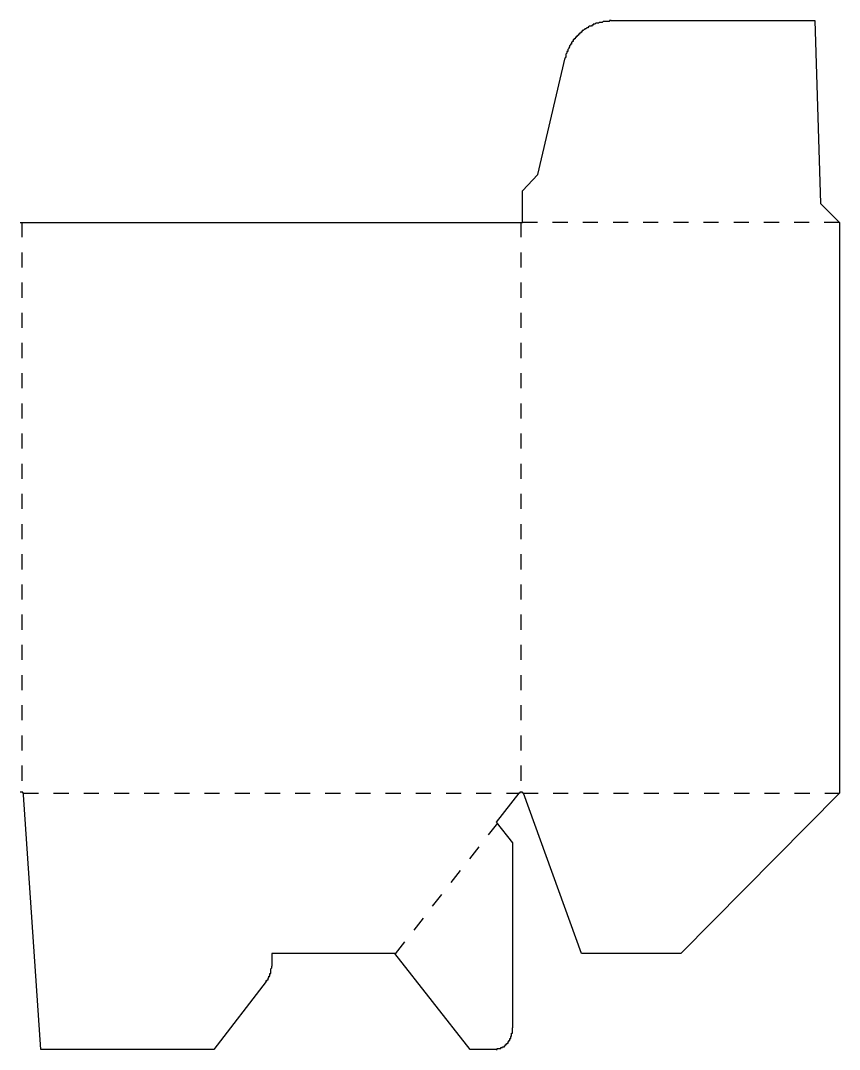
# Model space of a CAD drawing. Extents: x 11 to 1347, y -989 to -14.
# Drawn here: x 696 to 1347, y -989 to -171 of the extents above; entities that cross this region are included whole.
import ezdxf

# ---------------------------------------------------------------- set-up
doc = ezdxf.new("R2010")
doc.units = 0
doc.linetypes.add('DASHED', pattern=[24, 12, -12])
doc.layers.add('CREASE', color=5, linetype='DASHED')
doc.layers.add('CUT', color=1, linetype='CONTINUOUS')

msp = doc.modelspace()

# ---------------------------------------------------------------- linework, layer by layer
at = {"layer": 'CREASE'}
for p, q in [((696.97, -331.65), (696.97, -784.92)), ((1093.82, -331.65), (1093.82, -784.92)), ((1095.08, -331.65), (1346.83, -331.65)), ((698.28, -785.62), (1092.5, -785.62)), ((1095.5, -785.62), (1346.83, -785.62)), ((1075.13, -809.33), (993.96, -913.18))]:
    msp.add_line(p, q, dxfattribs=at)
at = {"layer": 'CUT'}
for p, q in [((1164.96, -171.36), (1164.24, -171.36)), ((1164.24, -171.36), (1164.24, -172.08)), ((1165.68, -171.36), (1164.96, -171.36)), ((1165.68, -171.36), (1327.68, -171.36)), ((1165.68, -171.36), (1165.68, -171.36)), ((1327.68, -171.36), (1332, -316.8)), ((1143.36, -179.28), (1142.64, -179.28)), ((1142.64, -179.28), (1142.64, -180)), ((1144.08, -178.56), (1143.36, -179.28)), ((1143.36, -179.28), (1143.36, -179.28)), ((1144.8, -178.56), (1144.08, -178.56)), ((1145.52, -177.84), (1144.8, -177.84)), ((1144.8, -177.84), (1144.8, -178.56)), ((1146.24, -177.12), (1145.52, -177.84)), ((1145.52, -177.84), (1145.52, -177.84)), ((1146.96, -177.12), (1146.24, -177.12)), ((1147.68, -176.4), (1146.96, -177.12)), ((1146.96, -177.12), (1146.96, -177.12)), ((1148.4, -175.68), (1147.68, -176.4)), ((1147.68, -176.4), (1147.68, -176.4)), ((1149.12, -175.68), (1148.4, -175.68)), ((1149.84, -175.68), (1149.12, -175.68)), ((1149.12, -175.68), (1149.12, -175.68)), ((1150.56, -174.96), (1149.84, -175.68)), ((1151.28, -174.96), (1150.56, -174.96)), ((1150.56, -174.96), (1150.56, -174.96)), ((1152, -174.24), (1151.28, -174.24)), ((1151.28, -174.24), (1151.28, -174.96)), ((1152.72, -174.24), (1152, -174.24)), ((1153.44, -173.52), (1152.72, -174.24)), ((1152.72, -174.24), (1152.72, -174.24)), ((1154.16, -173.52), (1153.44, -173.52)), ((1154.88, -173.52), (1154.16, -173.52)), ((1154.16, -173.52), (1154.16, -173.52)), ((1155.6, -173.52), (1154.88, -173.52)), ((1156.32, -172.8), (1155.6, -173.52)), ((1157.04, -172.8), (1156.32, -172.8)), ((1156.32, -172.8), (1156.32, -172.8)), ((1157.76, -172.8), (1157.04, -172.8)), ((1158.48, -172.8), (1157.76, -172.8)), ((1157.76, -172.8), (1157.76, -172.8)), ((1159.2, -172.08), (1158.48, -172.8)), ((1159.92, -172.08), (1159.2, -172.08)), ((1159.2, -172.08), (1159.2, -172.08)), ((1160.64, -172.08), (1159.92, -172.08)), ((1161.36, -172.08), (1160.64, -172.08)), ((1160.64, -172.08), (1160.64, -172.08)), ((1162.08, -172.08), (1161.36, -172.08)), ((1162.8, -172.08), (1162.08, -172.08)), ((1163.52, -172.08), (1162.8, -172.08)), ((1162.8, -172.08), (1162.8, -172.08)), ((1164.24, -172.08), (1163.52, -172.08)), ((1135.44, -187.92), (1134.72, -187.92)), ((1134.72, -187.92), (1134.72, -188.64)), ((1136.16, -186.48), (1135.44, -186.48)), ((1135.44, -186.48), (1135.44, -187.2)), ((1135.44, -187.2), (1135.44, -187.92)), ((1136.88, -185.76), (1136.16, -185.76)), ((1136.16, -185.76), (1136.16, -186.48)), ((1137.6, -185.04), (1136.88, -185.04)), ((1136.88, -185.04), (1136.88, -185.76)), ((1138.32, -184.32), (1137.6, -184.32)), ((1137.6, -184.32), (1137.6, -185.04)), ((1139.04, -183.6), (1138.32, -183.6)), ((1138.32, -183.6), (1138.32, -184.32)), ((1139.76, -182.88), (1139.04, -182.88)), ((1139.04, -182.88), (1139.04, -183.6)), ((1140.48, -182.16), (1139.76, -182.16)), ((1139.76, -182.16), (1139.76, -182.88)), ((1141.2, -181.44), (1140.48, -181.44)), ((1140.48, -181.44), (1140.48, -182.16)), ((1141.92, -180.72), (1141.2, -180.72)), ((1141.2, -180.72), (1141.2, -181.44)), ((1142.64, -180), (1141.92, -180)), ((1141.92, -180), (1141.92, -180.72)), ((1131.12, -195.84), (1130.4, -195.84)), ((1130.4, -195.84), (1130.4, -196.56)), ((1131.84, -193.68), (1131.12, -194.4)), ((1131.12, -194.4), (1131.12, -194.4)), ((1131.12, -194.4), (1131.12, -195.12)), ((1131.12, -195.12), (1131.12, -195.84)), ((1132.56, -192.24), (1131.84, -192.96)), ((1131.84, -192.96), (1131.84, -193.68)), ((1131.84, -193.68), (1131.84, -193.68)), ((1133.28, -190.8), (1132.56, -191.52)), ((1132.56, -191.52), (1132.56, -192.24)), ((1132.56, -192.24), (1132.56, -192.24)), ((1134, -190.08), (1133.28, -190.08)), ((1133.28, -190.08), (1133.28, -190.8)), ((1133.28, -190.8), (1133.28, -190.8)), ((1134.72, -188.64), (1134, -188.64)), ((1134, -188.64), (1134, -189.36)), ((1134, -189.36), (1134, -190.08)), ((1107.36, -293.76), (1128.96, -200.88)), ((1129.68, -200.16), (1128.96, -200.88)), ((1128.96, -200.88), (1128.96, -200.88)), ((1130.4, -197.28), (1129.68, -198)), ((1129.68, -198), (1129.68, -198.72)), ((1129.68, -198.72), (1129.68, -198.72)), ((1129.68, -198.72), (1129.68, -199.44)), ((1129.68, -199.44), (1129.68, -200.16)), ((1130.4, -196.56), (1130.4, -197.28)), ((1130.4, -197.28), (1130.4, -197.28)), ((1095.12, -306.72), (1107.36, -293.76)), ((1095.12, -331.92), (1095.12, -306.72)), ((1332, -316.8), (1347.12, -331.92)), ((695.52, -331.92), (1095.12, -331.92)), ((1347.12, -331.92), (1347.12, -785.52)), ((696.24, -784.8), (695.52, -784.8)), ((696.96, -784.8), (696.24, -784.8)), ((696.24, -784.8), (696.24, -784.8)), ((696.24, -784.8), (696.24, -784.8)), ((696.24, -784.8), (696.24, -784.8)), ((696.24, -784.8), (696.24, -784.8)), ((696.24, -784.8), (696.24, -784.8)), ((696.24, -784.8), (696.24, -784.8)), ((696.24, -784.8), (696.24, -784.8)), ((696.24, -784.8), (696.24, -784.8)), ((696.24, -784.8), (696.24, -784.8)), ((696.24, -784.8), (696.24, -784.8)), ((696.24, -784.8), (696.24, -784.8)), ((696.24, -784.8), (696.24, -784.8)), ((696.24, -784.8), (696.24, -784.8)), ((696.24, -784.8), (696.24, -784.8)), ((696.24, -784.8), (696.24, -784.8)), ((696.24, -784.8), (696.24, -784.8)), ((696.24, -784.8), (696.24, -784.8)), ((696.24, -784.8), (696.24, -784.8)), ((696.24, -784.8), (696.24, -784.8)), ((696.24, -784.8), (696.24, -784.8)), ((696.24, -784.8), (696.24, -784.8)), ((696.24, -784.8), (696.24, -784.8)), ((696.24, -784.8), (696.24, -784.8)), ((696.24, -784.8), (696.24, -784.8)), ((696.24, -784.8), (696.24, -784.8)), ((696.24, -784.8), (696.24, -784.8)), ((696.24, -784.8), (696.24, -784.8)), ((696.24, -784.8), (696.24, -784.8)), ((696.24, -784.8), (696.24, -784.8)), ((696.24, -784.8), (696.24, -784.8)), ((696.24, -784.8), (696.24, -784.8)), ((696.24, -784.8), (696.24, -784.8)), ((696.24, -784.8), (696.24, -784.8)), ((696.24, -784.8), (696.24, -784.8)), ((696.24, -784.8), (696.24, -784.8)), ((696.24, -784.8), (696.24, -784.8)), ((696.24, -784.8), (696.24, -784.8)), ((696.24, -784.8), (696.24, -784.8)), ((696.24, -784.8), (696.24, -784.8)), ((697.68, -784.8), (696.96, -784.8)), ((696.96, -784.8), (696.96, -784.8)), ((696.96, -784.8), (696.96, -784.8)), ((696.96, -784.8), (696.96, -784.8)), ((696.96, -784.8), (696.96, -784.8)), ((696.96, -784.8), (696.96, -784.8)), ((696.96, -784.8), (696.96, -784.8)), ((696.96, -784.8), (696.96, -784.8)), ((696.96, -784.8), (696.96, -784.8)), ((696.96, -784.8), (696.96, -784.8)), ((696.96, -784.8), (696.96, -784.8)), ((696.96, -784.8), (696.96, -784.8)), ((696.96, -784.8), (696.96, -784.8)), ((696.96, -784.8), (696.96, -784.8)), ((696.96, -784.8), (696.96, -784.8)), ((696.96, -784.8), (696.96, -784.8)), ((696.96, -784.8), (696.96, -784.8)), ((696.96, -784.8), (696.96, -784.8)), ((696.96, -784.8), (696.96, -784.8)), ((696.96, -784.8), (696.96, -784.8)), ((696.96, -784.8), (696.96, -784.8)), ((696.96, -784.8), (696.96, -784.8)), ((696.96, -784.8), (696.96, -784.8)), ((696.96, -784.8), (696.96, -784.8)), ((696.96, -784.8), (696.96, -784.8)), ((696.96, -784.8), (696.96, -784.8)), ((696.96, -784.8), (696.96, -784.8)), ((696.96, -784.8), (696.96, -784.8)), ((696.96, -784.8), (696.96, -784.8)), ((696.96, -784.8), (696.96, -784.8)), ((696.96, -784.8), (696.96, -784.8)), ((696.96, -784.8), (696.96, -784.8)), ((696.96, -784.8), (696.96, -784.8)), ((696.96, -784.8), (696.96, -784.8)), ((696.96, -784.8), (696.96, -784.8)), ((696.96, -784.8), (696.96, -784.8)), ((696.96, -784.8), (696.96, -784.8)), ((696.96, -784.8), (696.96, -784.8)), ((696.96, -784.8), (696.96, -784.8)), ((696.96, -784.8), (696.96, -784.8)), ((696.96, -784.8), (696.96, -784.8)), ((696.96, -784.8), (696.96, -784.8)), ((697.68, -785.52), (697.68, -784.8)), ((697.68, -784.8), (697.68, -784.8)), ((697.68, -784.8), (697.68, -784.8)), ((697.68, -784.8), (697.68, -784.8)), ((697.68, -784.8), (697.68, -784.8)), ((697.68, -784.8), (697.68, -784.8)), ((697.68, -784.8), (697.68, -784.8)), ((697.68, -784.8), (697.68, -784.8)), ((697.68, -784.8), (697.68, -784.8)), ((697.68, -784.8), (697.68, -784.8)), ((697.68, -784.8), (697.68, -784.8)), ((697.68, -784.8), (697.68, -784.8)), ((697.68, -784.8), (697.68, -784.8)), ((697.68, -784.8), (697.68, -784.8)), ((697.68, -784.8), (697.68, -784.8)), ((697.68, -784.8), (697.68, -784.8)), ((697.68, -784.8), (697.68, -784.8)), ((697.68, -784.8), (697.68, -784.8)), ((697.68, -784.8), (697.68, -784.8)), ((697.68, -784.8), (697.68, -784.8)), ((697.68, -784.8), (697.68, -784.8)), ((697.68, -784.8), (697.68, -784.8)), ((697.68, -784.8), (697.68, -784.8)), ((697.68, -784.8), (697.68, -784.8)), ((697.68, -784.8), (697.68, -784.8)), ((697.68, -784.8), (697.68, -784.8)), ((697.68, -784.8), (697.68, -784.8)), ((697.68, -784.8), (697.68, -784.8)), ((697.68, -784.8), (697.68, -784.8)), ((697.68, -784.8), (697.68, -784.8)), ((697.68, -784.8), (697.68, -784.8)), ((697.68, -784.8), (697.68, -784.8)), ((697.68, -784.8), (697.68, -784.8)), ((697.68, -784.8), (697.68, -784.8)), ((697.68, -784.8), (697.68, -784.8)), ((697.68, -784.8), (697.68, -784.8)), ((697.68, -784.8), (697.68, -784.8)), ((697.68, -784.8), (697.68, -784.8)), ((697.68, -784.8), (697.68, -784.8)), ((697.68, -784.8), (697.68, -784.8)), ((697.68, -784.8), (697.68, -784.8)), ((1093.68, -784.8), (1092.96, -784.8)), ((1092.96, -784.8), (1092.96, -784.8)), ((1092.96, -784.8), (1092.96, -784.8)), ((1092.96, -784.8), (1092.96, -784.8)), ((1092.96, -784.8), (1092.96, -784.8)), ((1092.96, -784.8), (1092.96, -784.8)), ((1092.96, -784.8), (1092.96, -784.8)), ((1092.96, -784.8), (1092.96, -784.8)), ((1092.96, -784.8), (1092.96, -784.8)), ((1092.96, -784.8), (1092.96, -784.8)), ((1092.96, -784.8), (1092.96, -784.8)), ((1092.96, -784.8), (1092.96, -784.8)), ((1092.96, -784.8), (1092.96, -784.8)), ((1092.96, -784.8), (1092.96, -784.8)), ((1092.96, -784.8), (1092.96, -784.8)), ((1092.96, -784.8), (1092.96, -784.8)), ((1092.96, -784.8), (1092.96, -784.8)), ((1092.96, -784.8), (1092.96, -784.8)), ((1092.96, -784.8), (1092.96, -784.8)), ((1092.96, -784.8), (1092.96, -784.8)), ((1092.96, -784.8), (1092.96, -784.8)), ((1092.96, -784.8), (1092.96, -784.8)), ((1092.96, -784.8), (1092.96, -784.8)), ((1092.96, -784.8), (1092.96, -784.8)), ((1092.96, -784.8), (1092.96, -784.8)), ((1092.96, -784.8), (1092.96, -784.8)), ((1092.96, -784.8), (1092.96, -784.8)), ((1092.96, -784.8), (1092.96, -784.8)), ((1092.96, -784.8), (1092.96, -784.8)), ((1092.96, -784.8), (1092.96, -784.8)), ((1092.96, -784.8), (1092.96, -784.8)), ((1092.96, -784.8), (1092.96, -785.52)), ((1094.4, -784.8), (1093.68, -784.8)), ((1093.68, -784.8), (1093.68, -784.8)), ((1093.68, -784.8), (1093.68, -784.8)), ((1093.68, -784.8), (1093.68, -784.8)), ((1093.68, -784.8), (1093.68, -784.8)), ((1093.68, -784.8), (1093.68, -784.8)), ((1093.68, -784.8), (1093.68, -784.8)), ((1093.68, -784.8), (1093.68, -784.8)), ((1093.68, -784.8), (1093.68, -784.8)), ((1093.68, -784.8), (1093.68, -784.8)), ((1093.68, -784.8), (1093.68, -784.8)), ((1093.68, -784.8), (1093.68, -784.8)), ((1093.68, -784.8), (1093.68, -784.8)), ((1093.68, -784.8), (1093.68, -784.8)), ((1093.68, -784.8), (1093.68, -784.8)), ((1093.68, -784.8), (1093.68, -784.8)), ((1093.68, -784.8), (1093.68, -784.8)), ((1093.68, -784.8), (1093.68, -784.8)), ((1093.68, -784.8), (1093.68, -784.8)), ((1093.68, -784.8), (1093.68, -784.8)), ((1093.68, -784.8), (1093.68, -784.8)), ((1093.68, -784.8), (1093.68, -784.8)), ((1093.68, -784.8), (1093.68, -784.8)), ((1093.68, -784.8), (1093.68, -784.8)), ((1093.68, -784.8), (1093.68, -784.8)), ((1093.68, -784.8), (1093.68, -784.8)), ((1093.68, -784.8), (1093.68, -784.8)), ((1093.68, -784.8), (1093.68, -784.8)), ((1093.68, -784.8), (1093.68, -784.8)), ((1093.68, -784.8), (1093.68, -784.8)), ((1093.68, -784.8), (1093.68, -784.8)), ((1093.68, -784.8), (1093.68, -784.8)), ((1093.68, -784.8), (1093.68, -784.8)), ((1093.68, -784.8), (1093.68, -784.8)), ((1093.68, -784.8), (1093.68, -784.8)), ((1093.68, -784.8), (1093.68, -784.8)), ((1093.68, -784.8), (1093.68, -784.8)), ((1093.68, -784.8), (1093.68, -784.8)), ((1093.68, -784.8), (1093.68, -784.8)), ((1093.68, -784.8), (1093.68, -784.8)), ((1093.68, -784.8), (1093.68, -784.8)), ((1093.68, -784.8), (1093.68, -784.8)), ((1093.68, -784.8), (1093.68, -784.8)), ((1093.68, -784.8), (1093.68, -784.8)), ((1093.68, -784.8), (1093.68, -784.8)), ((1095.12, -784.8), (1094.4, -784.8)), ((1094.4, -784.8), (1094.4, -784.8)), ((1094.4, -784.8), (1094.4, -784.8)), ((1094.4, -784.8), (1094.4, -784.8)), ((1094.4, -784.8), (1094.4, -784.8)), ((1094.4, -784.8), (1094.4, -784.8)), ((1094.4, -784.8), (1094.4, -784.8)), ((1094.4, -784.8), (1094.4, -784.8)), ((1094.4, -784.8), (1094.4, -784.8)), ((1094.4, -784.8), (1094.4, -784.8)), ((1094.4, -784.8), (1094.4, -784.8)), ((1094.4, -784.8), (1094.4, -784.8)), ((1094.4, -784.8), (1094.4, -784.8)), ((1094.4, -784.8), (1094.4, -784.8)), ((1094.4, -784.8), (1094.4, -784.8)), ((1094.4, -784.8), (1094.4, -784.8)), ((1094.4, -784.8), (1094.4, -784.8)), ((1094.4, -784.8), (1094.4, -784.8)), ((1094.4, -784.8), (1094.4, -784.8)), ((1094.4, -784.8), (1094.4, -784.8)), ((1094.4, -784.8), (1094.4, -784.8)), ((1094.4, -784.8), (1094.4, -784.8)), ((1094.4, -784.8), (1094.4, -784.8)), ((1094.4, -784.8), (1094.4, -784.8)), ((1094.4, -784.8), (1094.4, -784.8)), ((1094.4, -784.8), (1094.4, -784.8)), ((1094.4, -784.8), (1094.4, -784.8)), ((1094.4, -784.8), (1094.4, -784.8)), ((1094.4, -784.8), (1094.4, -784.8)), ((1094.4, -784.8), (1094.4, -784.8)), ((1094.4, -784.8), (1094.4, -784.8)), ((1094.4, -784.8), (1094.4, -784.8)), ((1094.4, -784.8), (1094.4, -784.8)), ((1094.4, -784.8), (1094.4, -784.8)), ((1094.4, -784.8), (1094.4, -784.8)), ((1094.4, -784.8), (1094.4, -784.8)), ((1094.4, -784.8), (1094.4, -784.8)), ((1094.4, -784.8), (1094.4, -784.8)), ((1095.12, -785.52), (1095.12, -784.8)), ((1095.12, -784.8), (1095.12, -784.8)), ((1095.12, -784.8), (1095.12, -784.8)), ((1095.12, -784.8), (1095.12, -784.8)), ((1095.12, -784.8), (1095.12, -784.8)), ((1095.12, -784.8), (1095.12, -784.8)), ((1095.12, -784.8), (1095.12, -784.8)), ((1095.12, -784.8), (1095.12, -784.8)), ((1095.12, -784.8), (1095.12, -784.8)), ((1095.12, -784.8), (1095.12, -784.8)), ((1095.12, -784.8), (1095.12, -784.8)), ((1095.12, -784.8), (1095.12, -784.8)), ((1095.12, -784.8), (1095.12, -784.8)), ((1095.12, -784.8), (1095.12, -784.8)), ((1095.12, -784.8), (1095.12, -784.8)), ((698.4, -785.52), (697.68, -785.52)), ((697.68, -785.52), (697.68, -785.52)), ((697.68, -785.52), (697.68, -785.52)), ((697.68, -785.52), (697.68, -785.52)), ((697.68, -785.52), (697.68, -785.52)), ((697.68, -785.52), (697.68, -785.52)), ((697.68, -785.52), (697.68, -785.52)), ((697.68, -785.52), (697.68, -785.52)), ((697.68, -785.52), (697.68, -785.52)), ((697.68, -785.52), (697.68, -785.52)), ((697.68, -785.52), (697.68, -785.52)), ((697.68, -785.52), (697.68, -785.52)), ((698.4, -786.24), (698.4, -785.52)), ((698.4, -785.52), (698.4, -785.52)), ((698.4, -785.52), (698.4, -785.52)), ((698.4, -785.52), (698.4, -785.52)), ((698.4, -785.52), (698.4, -785.52)), ((698.4, -785.52), (698.4, -785.52)), ((698.4, -785.52), (698.4, -785.52)), ((698.4, -785.52), (698.4, -785.52)), ((698.4, -785.52), (698.4, -785.52)), ((698.4, -785.52), (698.4, -785.52)), ((698.4, -785.52), (698.4, -785.52)), ((698.4, -785.52), (698.4, -785.52)), ((698.4, -785.52), (698.4, -785.52)), ((698.4, -785.52), (698.4, -785.52)), ((698.4, -785.52), (698.4, -785.52)), ((698.4, -785.52), (698.4, -785.52)), ((698.4, -785.52), (698.4, -785.52)), ((698.4, -785.52), (698.4, -785.52)), ((698.4, -785.52), (698.4, -785.52)), ((698.4, -785.52), (698.4, -785.52)), ((698.4, -785.52), (698.4, -785.52)), ((698.4, -785.52), (698.4, -785.52)), ((698.4, -785.52), (698.4, -785.52)), ((698.4, -785.52), (698.4, -785.52)), ((698.4, -785.52), (698.4, -785.52)), ((698.4, -785.52), (698.4, -785.52)), ((698.4, -785.52), (698.4, -785.52)), ((698.4, -785.52), (698.4, -785.52)), ((698.4, -785.52), (698.4, -785.52)), ((698.4, -785.52), (698.4, -785.52)), ((698.4, -785.52), (698.4, -785.52)), ((698.4, -785.52), (698.4, -785.52)), ((698.4, -785.52), (698.4, -785.52)), ((698.4, -785.52), (698.4, -785.52)), ((698.4, -785.52), (698.4, -785.52)), ((698.4, -785.52), (698.4, -785.52)), ((698.4, -785.52), (698.4, -785.52)), ((698.4, -785.52), (698.4, -785.52)), ((698.4, -785.52), (698.4, -785.52)), ((698.4, -785.52), (698.4, -785.52)), ((698.4, -785.52), (698.4, -785.52)), ((698.4, -785.52), (698.4, -785.52)), ((698.4, -785.52), (698.4, -785.52)), ((698.4, -785.52), (698.4, -785.52)), ((698.4, -785.52), (698.4, -785.52)), ((698.4, -785.52), (698.4, -785.52)), ((698.4, -785.52), (698.4, -785.52)), ((698.4, -786.96), (698.4, -786.24)), ((698.4, -786.24), (698.4, -786.24)), ((698.4, -786.24), (698.4, -786.24)), ((698.4, -786.24), (698.4, -786.24)), ((698.4, -786.24), (698.4, -786.24)), ((698.4, -786.24), (698.4, -786.24)), ((698.4, -786.24), (698.4, -786.24)), ((698.4, -786.24), (698.4, -786.24)), ((698.4, -786.24), (698.4, -786.24)), ((698.4, -786.24), (698.4, -786.24)), ((698.4, -786.24), (698.4, -786.24)), ((698.4, -786.24), (698.4, -786.24)), ((698.4, -786.24), (698.4, -786.24)), ((698.4, -786.24), (698.4, -786.24)), ((698.4, -786.24), (698.4, -786.24)), ((698.4, -786.24), (698.4, -786.24)), ((698.4, -786.24), (698.4, -786.24)), ((698.4, -786.24), (698.4, -786.24)), ((698.4, -786.24), (698.4, -786.24)), ((698.4, -786.24), (698.4, -786.24)), ((698.4, -786.24), (698.4, -786.24)), ((698.4, -786.24), (698.4, -786.24)), ((698.4, -786.24), (698.4, -786.24)), ((698.4, -786.24), (698.4, -786.24)), ((698.4, -786.24), (698.4, -786.24)), ((698.4, -786.24), (698.4, -786.24)), ((698.4, -786.24), (698.4, -786.24)), ((698.4, -786.24), (698.4, -786.24)), ((698.4, -786.24), (698.4, -786.24)), ((698.4, -786.24), (698.4, -786.24)), ((698.4, -786.24), (698.4, -786.24)), ((698.4, -786.24), (698.4, -786.24)), ((698.4, -786.24), (698.4, -786.24)), ((698.4, -786.24), (698.4, -786.24)), ((698.4, -786.24), (698.4, -786.24)), ((698.4, -786.24), (698.4, -786.24)), ((698.4, -786.24), (698.4, -786.24)), ((698.4, -786.24), (698.4, -786.24)), ((698.4, -786.24), (698.4, -786.24)), ((698.4, -786.24), (698.4, -786.24)), ((698.4, -786.24), (698.4, -786.24)), ((698.4, -786.24), (698.4, -786.24)), ((698.4, -786.24), (698.4, -786.24)), ((698.4, -786.24), (698.4, -786.24)), ((698.4, -786.24), (698.4, -786.24)), ((698.4, -786.24), (698.4, -786.24)), ((698.4, -786.24), (698.4, -786.24)), ((698.4, -786.24), (698.4, -786.24)), ((698.4, -786.24), (698.4, -786.24)), ((698.4, -786.24), (698.4, -786.24)), ((698.4, -786.24), (698.4, -786.24)), ((698.4, -786.24), (698.4, -786.24)), ((698.4, -786.24), (698.4, -786.24)), ((698.4, -786.24), (698.4, -786.24)), ((698.4, -786.24), (698.4, -786.24)), ((698.4, -786.24), (698.4, -786.24)), ((712.08, -989.28), (698.4, -786.96)), ((698.4, -786.96), (698.4, -786.96)), ((698.4, -786.96), (698.4, -786.96)), ((698.4, -786.96), (698.4, -786.96)), ((698.4, -786.96), (698.4, -786.96)), ((698.4, -786.96), (698.4, -786.96)), ((698.4, -786.96), (698.4, -786.96)), ((698.4, -786.96), (698.4, -786.96)), ((698.4, -786.96), (698.4, -786.96)), ((698.4, -786.96), (698.4, -786.96)), ((698.4, -786.96), (698.4, -786.96)), ((698.4, -786.96), (698.4, -786.96)), ((698.4, -786.96), (698.4, -786.96)), ((698.4, -786.96), (698.4, -786.96)), ((698.4, -786.96), (698.4, -786.96)), ((698.4, -786.96), (698.4, -786.96)), ((698.4, -786.96), (698.4, -786.96)), ((698.4, -786.96), (698.4, -786.96)), ((698.4, -786.96), (698.4, -786.96)), ((698.4, -786.96), (698.4, -786.96)), ((698.4, -786.96), (698.4, -786.96)), ((1092.24, -785.52), (1074.24, -808.56)), ((1092.96, -785.52), (1092.24, -785.52)), ((1092.24, -785.52), (1092.24, -785.52)), ((1092.24, -785.52), (1092.24, -785.52)), ((1092.24, -785.52), (1092.24, -785.52)), ((1092.24, -785.52), (1092.24, -785.52)), ((1092.24, -785.52), (1092.24, -785.52)), ((1092.24, -785.52), (1092.24, -785.52)), ((1092.24, -785.52), (1092.24, -785.52)), ((1092.24, -785.52), (1092.24, -785.52)), ((1092.24, -785.52), (1092.24, -785.52)), ((1092.24, -785.52), (1092.24, -785.52)), ((1092.96, -785.52), (1092.96, -785.52)), ((1092.96, -785.52), (1092.96, -785.52)), ((1092.96, -785.52), (1092.96, -785.52)), ((1092.96, -785.52), (1092.96, -785.52)), ((1092.96, -785.52), (1092.96, -785.52)), ((1092.96, -785.52), (1092.96, -785.52)), ((1092.96, -785.52), (1092.96, -785.52)), ((1092.96, -785.52), (1092.96, -785.52)), ((1092.96, -785.52), (1092.96, -785.52)), ((1092.96, -785.52), (1092.96, -785.52)), ((1092.96, -785.52), (1092.96, -785.52)), ((1092.96, -785.52), (1092.96, -785.52)), ((1092.96, -785.52), (1092.96, -785.52)), ((1092.96, -785.52), (1092.96, -785.52)), ((1092.96, -785.52), (1092.96, -785.52)), ((1092.96, -785.52), (1092.96, -785.52)), ((1092.96, -785.52), (1092.96, -785.52)), ((1092.96, -785.52), (1092.96, -785.52)), ((1092.96, -785.52), (1092.96, -785.52)), ((1092.96, -785.52), (1092.96, -785.52)), ((1092.96, -785.52), (1092.96, -785.52)), ((1092.96, -785.52), (1092.96, -785.52)), ((1092.96, -785.52), (1092.96, -785.52)), ((1092.96, -785.52), (1092.96, -785.52)), ((1095.84, -785.52), (1095.12, -785.52)), ((1095.12, -785.52), (1095.12, -785.52)), ((1095.12, -785.52), (1095.12, -785.52)), ((1095.12, -785.52), (1095.12, -785.52)), ((1095.12, -785.52), (1095.12, -785.52)), ((1095.12, -785.52), (1095.12, -785.52)), ((1095.12, -785.52), (1095.12, -785.52)), ((1095.12, -785.52), (1095.12, -785.52)), ((1095.12, -785.52), (1095.12, -785.52)), ((1095.12, -785.52), (1095.12, -785.52)), ((1095.12, -785.52), (1095.12, -785.52)), ((1095.12, -785.52), (1095.12, -785.52)), ((1095.12, -785.52), (1095.12, -785.52)), ((1095.12, -785.52), (1095.12, -785.52)), ((1095.12, -785.52), (1095.12, -785.52)), ((1095.12, -785.52), (1095.12, -785.52)), ((1095.12, -785.52), (1095.12, -785.52)), ((1095.12, -785.52), (1095.12, -785.52)), ((1095.12, -785.52), (1095.12, -785.52)), ((1095.12, -785.52), (1095.12, -785.52)), ((1095.12, -785.52), (1095.12, -785.52)), ((1095.12, -785.52), (1095.12, -785.52)), ((1095.12, -785.52), (1095.12, -785.52)), ((1095.12, -785.52), (1095.12, -785.52)), ((1095.12, -785.52), (1095.12, -785.52)), ((1095.12, -785.52), (1095.12, -785.52)), ((1095.12, -785.52), (1095.12, -785.52)), ((1095.12, -785.52), (1095.12, -785.52)), ((1095.12, -785.52), (1095.12, -785.52)), ((1095.12, -785.52), (1095.12, -785.52)), ((1095.12, -785.52), (1095.12, -785.52)), ((1095.12, -785.52), (1095.12, -785.52)), ((1095.12, -785.52), (1095.12, -785.52)), ((1095.12, -785.52), (1095.12, -785.52)), ((1141.92, -912.96), (1095.84, -785.52)), ((1095.84, -785.52), (1095.84, -785.52)), ((1347.12, -785.52), (1221.12, -912.96)), ((1074.24, -808.56), (1087.2, -825.12)), ((1087.2, -825.12), (1087.2, -972)), ((993.6, -912.96), (895.68, -912.96)), ((895.68, -912.96), (895.68, -923.04)), ((1053.36, -989.28), (993.6, -912.96)), ((1221.12, -912.96), (1141.92, -912.96)), ((895.68, -923.76), (895.68, -923.04)), ((895.68, -923.04), (895.68, -923.04)), ((895.68, -923.04), (895.68, -923.04)), ((895.68, -924.48), (895.68, -923.76)), ((895.68, -923.76), (895.68, -923.76)), ((895.68, -923.76), (895.68, -923.76)), ((895.68, -923.76), (895.68, -923.76)), ((895.68, -923.76), (895.68, -923.76)), ((895.68, -923.76), (895.68, -923.76)), ((892.8, -933.12), (892.8, -932.4)), ((892.8, -932.4), (892.8, -932.4)), ((892.8, -932.4), (892.8, -932.4)), ((892.8, -932.4), (893.52, -932.4)), ((893.52, -931.68), (893.52, -930.96)), ((893.52, -930.96), (893.52, -930.96)), ((893.52, -930.96), (893.52, -930.96)), ((893.52, -930.96), (893.52, -930.96)), ((893.52, -930.96), (894.24, -930.96)), ((893.52, -932.4), (893.52, -931.68)), ((893.52, -931.68), (893.52, -931.68)), ((893.52, -931.68), (893.52, -931.68)), ((893.52, -931.68), (893.52, -931.68)), ((893.52, -931.68), (893.52, -931.68)), ((893.52, -931.68), (893.52, -931.68)), ((893.52, -932.4), (893.52, -932.4)), ((893.52, -932.4), (893.52, -932.4)), ((893.52, -932.4), (893.52, -932.4)), ((894.24, -929.52), (894.24, -928.8)), ((894.24, -928.8), (894.24, -928.8)), ((894.24, -928.8), (894.24, -928.8)), ((894.24, -928.8), (894.96, -928.8)), ((894.24, -930.24), (894.24, -929.52)), ((894.24, -929.52), (894.24, -929.52)), ((894.24, -929.52), (894.24, -929.52)), ((894.24, -929.52), (894.24, -929.52)), ((894.24, -929.52), (894.24, -929.52)), ((894.24, -929.52), (894.24, -929.52)), ((894.24, -930.96), (894.24, -930.24)), ((894.24, -930.24), (894.24, -930.24)), ((894.24, -930.24), (894.24, -930.24)), ((894.24, -930.24), (894.24, -930.24)), ((894.24, -930.24), (894.24, -930.24)), ((894.24, -930.24), (894.24, -930.24)), ((894.24, -930.96), (894.24, -930.96)), ((894.96, -925.2), (895.68, -924.48)), ((894.96, -925.92), (894.96, -925.2)), ((894.96, -925.2), (894.96, -925.2)), ((894.96, -925.2), (894.96, -925.2)), ((894.96, -925.2), (894.96, -925.2)), ((894.96, -925.2), (894.96, -925.2)), ((894.96, -925.2), (894.96, -925.2)), ((894.96, -926.64), (894.96, -925.92)), ((894.96, -925.92), (894.96, -925.92)), ((894.96, -925.92), (894.96, -925.92)), ((894.96, -925.92), (894.96, -925.92)), ((894.96, -925.92), (894.96, -925.92)), ((894.96, -927.36), (894.96, -926.64)), ((894.96, -926.64), (894.96, -926.64)), ((894.96, -926.64), (894.96, -926.64)), ((894.96, -926.64), (894.96, -926.64)), ((894.96, -926.64), (894.96, -926.64)), ((894.96, -926.64), (894.96, -926.64)), ((894.96, -928.08), (894.96, -927.36)), ((894.96, -927.36), (894.96, -927.36)), ((894.96, -927.36), (894.96, -927.36)), ((894.96, -927.36), (894.96, -927.36)), ((894.96, -927.36), (894.96, -927.36)), ((894.96, -928.8), (894.96, -928.08)), ((894.96, -928.08), (894.96, -928.08)), ((894.96, -928.08), (894.96, -928.08)), ((894.96, -928.08), (894.96, -928.08)), ((894.96, -928.08), (894.96, -928.08)), ((894.96, -928.08), (894.96, -928.08)), ((894.96, -928.8), (894.96, -928.8)), ((894.96, -928.8), (894.96, -928.8)), ((895.68, -924.48), (895.68, -924.48)), ((895.68, -924.48), (895.68, -924.48)), ((895.68, -924.48), (895.68, -924.48)), ((895.68, -924.48), (895.68, -924.48)), ((891.36, -935.28), (849.6, -989.28)), ((891.36, -935.28), (891.36, -934.56)), ((891.36, -934.56), (891.36, -934.56)), ((891.36, -934.56), (892.08, -934.56)), ((892.08, -934.56), (892.08, -933.84)), ((892.08, -933.84), (892.08, -933.84)), ((892.08, -933.84), (892.08, -933.84)), ((892.08, -933.84), (892.08, -933.84)), ((892.08, -933.84), (892.08, -933.84)), ((892.08, -933.84), (892.08, -933.84)), ((892.08, -933.84), (892.8, -933.84)), ((892.08, -934.56), (892.08, -934.56)), ((892.08, -934.56), (892.08, -934.56)), ((892.08, -934.56), (892.08, -934.56)), ((892.08, -934.56), (892.08, -934.56)), ((892.8, -933.84), (892.8, -933.12)), ((892.8, -933.12), (892.8, -933.12)), ((892.8, -933.12), (892.8, -933.12)), ((892.8, -933.12), (892.8, -933.12)), ((892.8, -933.12), (892.8, -933.12)), ((892.8, -933.12), (892.8, -933.12)), ((892.8, -933.12), (892.8, -933.12)), ((1087.2, -972.72), (1087.2, -972)), ((1087.2, -973.44), (1087.2, -972.72)), ((1087.2, -972.72), (1087.2, -972.72)), ((1087.2, -972.72), (1087.2, -972.72)), ((1085.04, -981.36), (1085.04, -980.64)), ((1085.04, -980.64), (1085.76, -980.64)), ((1085.04, -982.08), (1085.04, -981.36)), ((1085.04, -981.36), (1085.04, -981.36)), ((1085.04, -981.36), (1085.04, -981.36)), ((1085.76, -979.2), (1086.48, -978.48)), ((1085.76, -979.92), (1085.76, -979.2)), ((1085.76, -979.2), (1085.76, -979.2)), ((1085.76, -979.2), (1085.76, -979.2)), ((1085.76, -980.64), (1085.76, -979.92)), ((1085.76, -979.92), (1085.76, -979.92)), ((1085.76, -979.92), (1085.76, -979.92)), ((1085.76, -980.64), (1085.76, -980.64)), ((1086.48, -977.04), (1086.48, -976.32)), ((1086.48, -976.32), (1086.48, -976.32)), ((1086.48, -976.32), (1087.2, -976.32)), ((1086.48, -977.76), (1086.48, -977.04)), ((1086.48, -977.04), (1086.48, -977.04)), ((1086.48, -977.04), (1086.48, -977.04)), ((1086.48, -978.48), (1086.48, -977.76)), ((1086.48, -977.76), (1086.48, -977.76)), ((1086.48, -977.76), (1086.48, -977.76)), ((1086.48, -978.48), (1086.48, -978.48)), ((1086.48, -978.48), (1086.48, -978.48)), ((1087.2, -974.16), (1087.2, -973.44)), ((1087.2, -973.44), (1087.2, -973.44)), ((1087.2, -973.44), (1087.2, -973.44)), ((1087.2, -974.88), (1087.2, -974.16)), ((1087.2, -974.16), (1087.2, -974.16)), ((1087.2, -974.16), (1087.2, -974.16)), ((1087.2, -975.6), (1087.2, -974.88)), ((1087.2, -974.88), (1087.2, -974.88)), ((1087.2, -976.32), (1087.2, -975.6)), ((1087.2, -975.6), (1087.2, -975.6)), ((1087.2, -975.6), (1087.2, -975.6)), ((849.6, -989.28), (712.08, -989.28)), ((1074.24, -989.28), (1053.36, -989.28)), ((1074.24, -989.28), (1074.24, -989.28)), ((1074.24, -989.28), (1074.24, -989.28)), ((1074.24, -989.28), (1074.96, -989.28)), ((1074.96, -989.28), (1074.96, -988.56)), ((1074.96, -988.56), (1074.96, -988.56)), ((1074.96, -988.56), (1075.68, -988.56)), ((1074.96, -989.28), (1074.96, -989.28)), ((1075.68, -988.56), (1075.68, -988.56)), ((1075.68, -988.56), (1075.68, -988.56)), ((1075.68, -988.56), (1076.4, -988.56)), ((1076.4, -988.56), (1076.4, -988.56)), ((1076.4, -988.56), (1076.4, -988.56)), ((1076.4, -988.56), (1076.4, -988.56)), ((1076.4, -988.56), (1077.12, -988.56)), ((1077.12, -988.56), (1077.12, -988.56)), ((1077.12, -988.56), (1077.12, -988.56)), ((1077.12, -988.56), (1077.84, -988.56)), ((1077.84, -988.56), (1077.84, -987.84)), ((1077.84, -987.84), (1078.56, -987.84)), ((1077.84, -988.56), (1077.84, -988.56)), ((1077.84, -988.56), (1077.84, -988.56)), ((1078.56, -987.84), (1078.56, -987.84)), ((1078.56, -987.84), (1078.56, -987.84)), ((1078.56, -987.84), (1079.28, -987.84)), ((1079.28, -987.84), (1079.28, -987.12)), ((1079.28, -987.12), (1080, -987.12)), ((1079.28, -987.84), (1079.28, -987.84)), ((1079.28, -987.84), (1079.28, -987.84)), ((1080, -987.12), (1080, -987.12)), ((1080, -987.12), (1080, -987.12)), ((1080, -987.12), (1080, -987.12)), ((1080, -987.12), (1080.72, -987.12)), ((1080.72, -987.12), (1080.72, -986.4)), ((1080.72, -986.4), (1080.72, -986.4)), ((1080.72, -986.4), (1080.72, -986.4)), ((1080.72, -986.4), (1081.44, -986.4)), ((1081.44, -986.4), (1081.44, -985.68)), ((1081.44, -985.68), (1082.16, -985.68)), ((1081.44, -986.4), (1081.44, -986.4)), ((1081.44, -986.4), (1081.44, -986.4)), ((1082.16, -985.68), (1082.16, -984.96)), ((1082.16, -984.96), (1082.16, -984.96)), ((1082.16, -984.96), (1082.88, -984.96)), ((1082.16, -985.68), (1082.16, -985.68)), ((1082.16, -985.68), (1082.16, -985.68)), ((1082.88, -984.96), (1082.88, -984.24)), ((1082.88, -984.24), (1082.88, -984.24)), ((1082.88, -984.24), (1082.88, -984.24)), ((1082.88, -984.24), (1083.6, -984.24)), ((1082.88, -984.96), (1082.88, -984.96)), ((1083.6, -983.52), (1084.32, -982.8)), ((1083.6, -984.24), (1083.6, -983.52)), ((1083.6, -983.52), (1083.6, -983.52)), ((1083.6, -983.52), (1083.6, -983.52)), ((1083.6, -983.52), (1083.6, -983.52)), ((1084.32, -982.8), (1084.32, -982.08)), ((1084.32, -982.08), (1084.32, -982.08)), ((1084.32, -982.08), (1085.04, -982.08)), ((1084.32, -982.8), (1084.32, -982.8)), ((1084.32, -982.8), (1084.32, -982.8)), ((1085.04, -982.08), (1085.04, -982.08))]:
    msp.add_line(p, q, dxfattribs=at)

doc.saveas('drawing.dxf')
